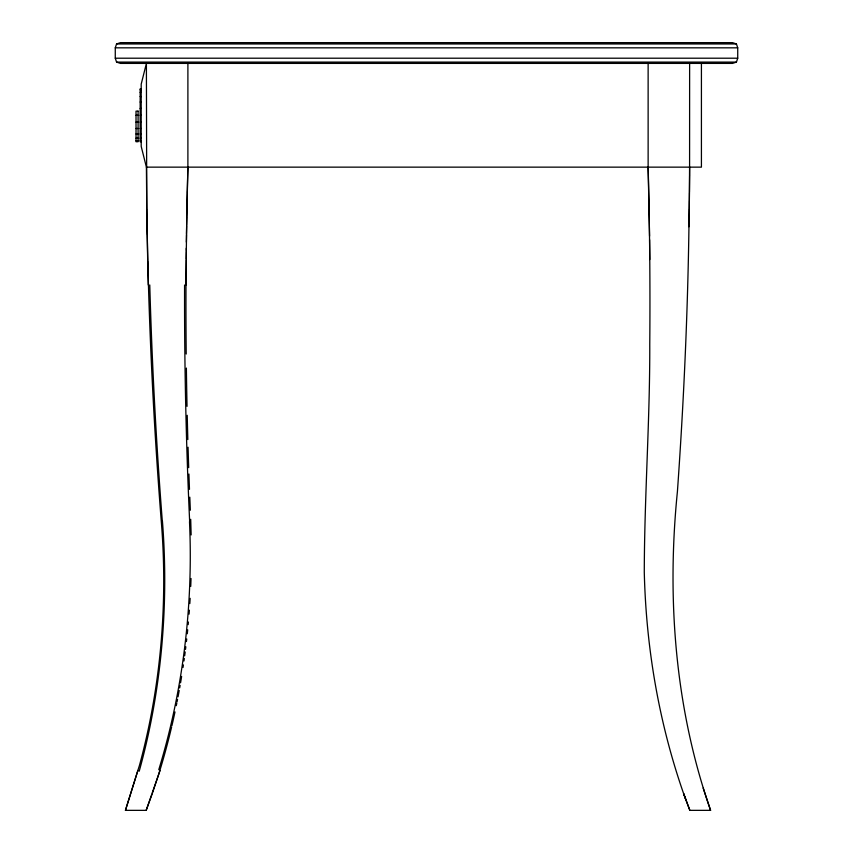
<?xml version="1.0" encoding="UTF-8"?>
<svg xmlns="http://www.w3.org/2000/svg" width="853" height="853" viewBox="0 0 853 853"><rect width="100%" height="100%" fill="white"/><g stroke="black" fill="none" stroke-linecap="round" stroke-linejoin="round"><path stroke-width="1.28" d="M186.093 284.998L186.263 259.866M689.587 175.345L689.629 63.399M689.629 167.145L689.459 192.245M186.349 251.411L185.997 283.868A3438.838 2431.626 -90 0 0 186.21 354.027M689.576 175.654L689.363 200.7M186.199 258.917L186.54 234.5M186.285 250.515L186.317 248.127M689.267 209.145L689.416 192.693M186.381 242.124L186.658 226.045M689.149 217.6L689.309 201.212M186.498 233.733L186.796 217.6M689.021 226.045L688.925 226.749L689.203 209.721M186.626 225.341L187.276 192.245M689.064 218.24C687.955 309.447 683.861 400.611 677.41 491.595C666.62 598.582 675.032 708.427 710.592 810.35L689.842 810.35L683.616 793.61C658.825 722.502 646.073 647.427 644.282 572.203C644.431 496.126 649.997 420.145 649.762 344.047C650.274 285.073 649.698 226.098 648.131 167.145L648.131 63.399M186.764 216.961L187.895 167.145L187.895 63.399M187.276 191.797L187.895 167.145M649.783 259.547L649.602 239.725M137.887 770.462L125.434 810.35L146.183 810.35L152.026 794.303M160.055 770.462L146.183 810.35M125.434 810.35L139.487 765.301A513.634 363.186 90 0 0 161.441 523.379A3406.37 2408.669 -90 0 1 148.475 286.118L147.825 260.805M115.272 47.832L116.562 43.951L120.454 42.65L732.546 42.65L736.438 43.951L737.728 47.832L737.728 58.207L736.438 62.098L732.546 63.399L120.454 63.399L116.562 62.098L115.272 58.207L115.272 47.832L737.728 47.832M152.42 793.119L158.295 775.548A548.191 387.635 -90 0 0 171.634 726.916M116.562 43.951L736.438 43.951M115.272 58.207L737.728 58.207M116.562 62.098L736.438 62.098M141.203 88.819L140.169 88.819L140.169 141.726L141.203 141.726M140.169 89.714L141.203 89.714M140.169 92.359L141.203 92.359M140.169 96.56L141.203 96.56M140.169 102.04L141.203 102.04M140.169 108.427L141.203 108.427M136.022 115.272L138.09 115.272M140.169 115.272L141.203 115.272M136.022 122.118L138.09 122.118M140.169 122.118L141.203 122.118M136.022 128.494L138.09 128.494M140.169 128.494L141.203 128.494M136.022 133.974L138.09 133.974M140.169 133.974L141.203 133.974M136.022 138.175L138.09 138.175M140.169 138.175L141.203 138.175M136.022 140.82L138.09 140.82M140.169 140.82L141.203 140.82M146.759 209.145L146.396 63.399L141.203 84.148L141.203 146.396L146.396 167.145L701.422 167.145L701.422 63.399M689.842 810.35L683.616 793.61L685.577 799.037M703.181 788.065L710.592 810.35M189.803 497.171L190.336 510.201M190.709 519.317L191.136 534.927M648.131 167.145L649.559 236.132M148.283 284.998L147.26 235.268M147.676 259.866L147.1 226.749M146.951 218.24L147.153 234.5M146.823 209.721L147.004 226.045M146.876 217.6L146.396 167.145M189.654 521.546A3407.202 2394.734 -88.2 0 1 184.579 285.03M189.494 521.567A531.142 375.203 -88.2 0 1 158.765 769.715M162.315 521.183A3407.202 2422.52 88.2 0 1 149.765 284.955M162.433 521.162A531.142 375.757 88.2 0 1 139.21 771.229M189.483 489.355A3438.838 2431.626 -90 0 1 188.918 474.033M188.705 467.647A3438.838 2431.626 -90 0 1 188.055 447.217M187.841 439.562A3438.838 2431.626 -90 0 1 187.223 415.304M187.031 406.359A3438.838 2431.626 -90 0 1 186.37 368.069M191.029 578.505A548.191 387.635 -90 0 1 190.731 586.438M190.144 598.337A548.191 387.635 -90 0 1 189.824 603.593M189.377 610.172A548.191 387.635 -90 0 1 189.078 614.117M188.417 621.997A548.191 387.635 -90 0 1 188.182 624.62M187.692 629.845A548.191 387.635 -90 0 1 187.287 633.758M186.732 638.972A548.191 387.635 -90 0 1 186.434 641.573M185.826 646.777A548.191 387.635 -90 0 1 185.506 649.378M185.176 651.969A548.191 387.635 -90 0 1 184.664 655.85M184.323 658.431A548.191 387.635 -90 0 1 183.96 661.011M183.406 664.882A548.191 387.635 -90 0 1 183.022 667.462M181.625 676.45A548.191 387.635 -90 0 1 180.559 682.837M180.122 685.385A548.191 387.635 -90 0 1 179.674 687.934M179.215 690.472A548.191 387.635 -90 0 1 178.032 696.816M177.541 699.353A548.191 387.635 -90 0 1 177.051 701.88M176.795 703.139A548.191 387.635 -90 0 1 176.294 705.655M174.982 711.935A548.191 387.635 -90 0 1 171.922 725.668M138.09 111.125L136.022 111.125L136.022 141.726L138.09 141.726L138.09 111.125"/></g></svg>
